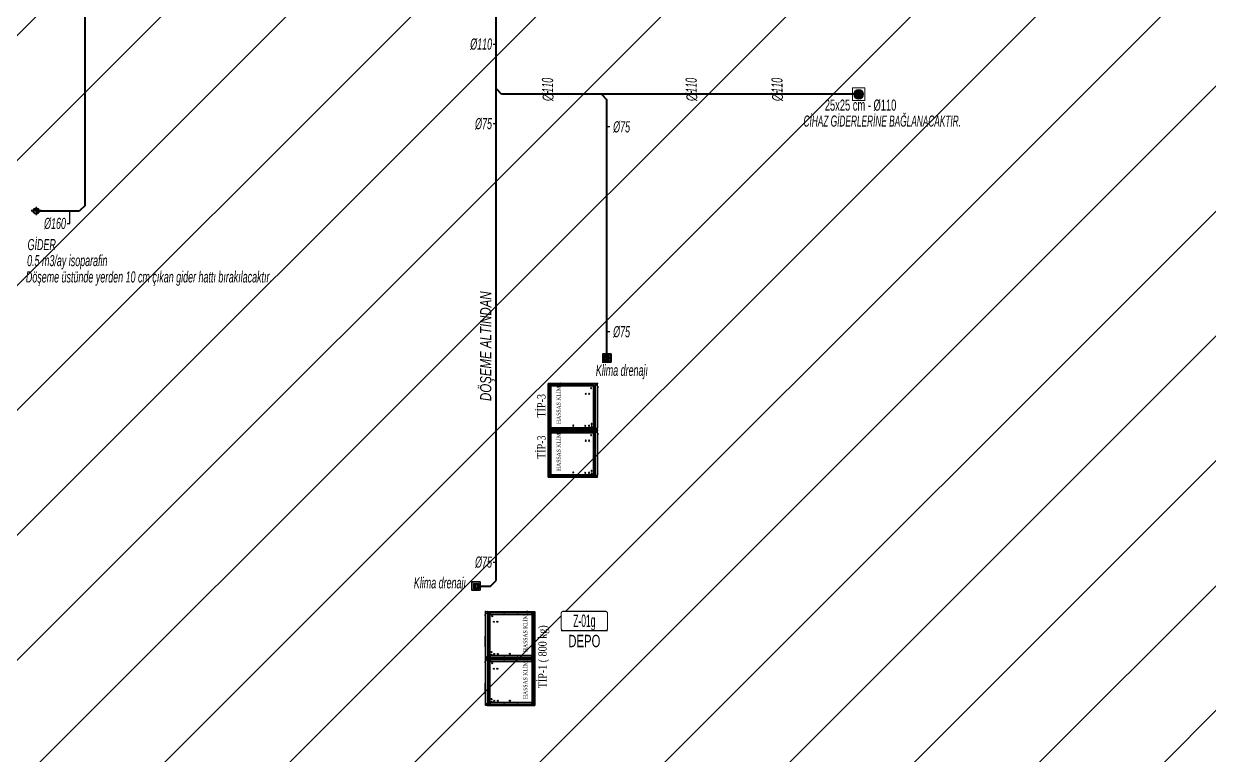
# Model space of a CAD drawing. Header units: centimetres. Extents: x 372964 to 529194, y 28783 to 59011.
# Drawn here: x 496354 to 498484, y 55016 to 56331 of the extents above; entities that cross this region are included whole.
import ezdxf
from ezdxf.enums import TextEntityAlignment as Align
from ezdxf.lldxf.tags import DXFTag

# ---------------------------------------------------------------- set-up
doc = ezdxf.new("R2010")
doc.units = ezdxf.units.CM
doc.layers.get('0').update_dxf_attribs({"lineweight": 9})
for name, color, linetype in [('-M-MAHAL-DEBILER', 7, 'Continuous'), ('-M-MAHAL-ETIKET-NOT', 7, 'Continuous'), ('-M-MAHAL-ETIKET-NOTM', 7, 'Continuous'), ('-M-MAHAL-ETK-', 7, 'Continuous'), ('-M-MAHAL-HAVA-DEGISIM', 7, 'Continuous'), ('-M-MAHAL-NO', 7, 'Continuous'), ('-M-MAHAL-NOM', 7, 'Continuous')]:
    doc.layers.add(name, color=color, linetype=linetype)
for name, color, linetype, lineweight in [('0-KRCN-HVL-SANTRAL', 11, 'Continuous', 30), ('0-KRCN-M_PİSSU', 111, 'Continuous', 5), ('0-KRCN-SHT-CİHAZ NOTU', 3, 'Continuous', 35), ('0-KRCN-SHT-PİSSU-BORU', 220, 'PISSU_LINE50', 40), ('0-KRCN-SHT-SÜZGEÇBANYO', 171, 'Continuous', 35), ('0-KRCN-SHT-YAZI-ÇAP-PİSSU', 41, 'Continuous', 30), ('0-MEKANİK İSTERLER', 6, 'Continuous', 25), ('0-MEKANİK NOTLAR', 4, 'Continuous', 25)]:
    doc.layers.add(name, color=color, linetype=linetype, lineweight=lineweight)
doc.styles.add('-M-ISSO-TEXT-TTF', font='ARIALN.TTF')
doc.styles.add('-M-MHLETK-NOT', font='romans.shx', dxfattribs={"width": 0.7})
doc.styles.add('-M-MHLETK-TEXT', font='ARIALN.TTF', dxfattribs={"width": 0.7})
doc.styles.add('MUF', font='isocpeur.ttf')
doc.styles.get("Standard").update_dxf_attribs({"font": 'ISOCP.SHX'})
doc.styles.add('YAZI', font='times.ttf')
doc.styles.add('ÇAP', font='arial.ttf', dxfattribs={"height": 18})
doc.styles.add('ÇAP-2', font='ARIALNBI.TTF')
doc.linetypes.add('PISSU_LINE50', pattern='A,50,-10,["C",MUF,S=10,R=0,X=1,Y=-5],0', length=60)
tags = doc.linetypes.add('PİSSU', pattern='A,1.5,-0.2,[")",Standard,S=0.2,R=0,X=-0.04,Y=-0.1],-0.03', length=1.73).pattern_tags.tags
tags[15:16] = [DXFTag(74, 4), DXFTag(75, 0), DXFTag(340, '0'), DXFTag(46, 1.0), DXFTag(50, 0.0), DXFTag(44, 0.0), DXFTag(45, 0.0)]
tags[4:5] = [DXFTag(74, 4), DXFTag(75, 0), DXFTag(340, '0'), DXFTag(46, 1.0), DXFTag(50, 0.0), DXFTag(44, 0.0), DXFTag(45, 0.0)]

# ---------------------------------------------------------------- blocks, each defined once
blk = doc.blocks.new('M-MHLETK-YNG')
at = {"layer": '-M-MAHAL-ETIKET-NOTM', "color": 3, "style": '-M-ISSO-TEXT-TTF', "width": 0.8, "flags": 8}
blk.add_attdef('MAH-ADI2', text='', height=1.11, dxfattribs=at).set_placement((0, -2.55), align=Align.MIDDLE_CENTER)
at = {"layer": '-M-MAHAL-HAVA-DEGISIM', "style": '-M-MHLETK-NOT', "width": 0.5, "flags": 8}
blk.add_attdef('HAVADEG', text='', height=0.6, dxfattribs=at).set_placement((0, 3.61), align=Align.MIDDLE_CENTER)
blk.add_wipeout([(-2.08, 1.74), (2.08, 1.74), (2.08, 0), (-2.08, 0)]).dxf.layer = '-M-MAHAL-ETK-'
at = {"layer": '-M-MAHAL-ETK-', "color": 0}
for p, q in [((-2.08, 0), (2.08, 0)), ((-1.16, 0), (-1.16, 0))]:
    blk.add_line(p, q, dxfattribs=at)
blk.add_lwpolyline([(-1.88, 1.74, 0.1, 0.1, 0), (1.88, 1.74, 0.1, 0.1, -0.414214), (2.08, 1.54, 0.1, 0.1, 0), (2.08, 0.2, 0.1, 0.1, -0.414214), (1.88, 0, 0.1, 0.1, 0), (-1.88, 0, 0.1, 0.1, -0.414214), (-2.08, 0.2, 0.1, 0.1, 0), (-2.08, 1.54, 0.1, 0.1, -0.414214)], format="xyseb", close=True, dxfattribs=at)
at = {"layer": '-M-MAHAL-DEBILER', "color": 4, "style": '-M-MHLETK-NOT', "width": 0.5, "flags": 8}
blk.add_attdef('DEBIS', text='', height=0.4, dxfattribs=at).set_placement((-2.17, 2.15), align=Align.MIDDLE_CENTER)
at = {"layer": '-M-MAHAL-DEBILER', "color": 191, "style": '-M-MHLETK-NOT', "width": 0.5, "flags": 8}
blk.add_attdef('DEBIR', text='', height=0.4, dxfattribs=at).set_placement((-1.61, 2.15), align=Align.MIDDLE_CENTER)
at = {"layer": '-M-MAHAL-DEBILER', "color": 31, "style": '-M-MHLETK-NOT', "width": 0.5, "flags": 8}
blk.add_attdef('DEBIF', text='', height=0.4, dxfattribs=at).set_placement((1.59, 2.15), align=Align.MIDDLE_CENTER)
at = {"layer": '-M-MAHAL-DEBILER', "color": 1, "style": '-M-MHLETK-NOT', "width": 0.5, "flags": 8}
blk.add_attdef('DEBIE', text='', height=0.4, dxfattribs=at).set_placement((2.32, 2.15), align=Align.MIDDLE_CENTER)
at = {"layer": '-M-MAHAL-ETIKET-NOT', "color": 3}
for tag, height, style, width, flags, p in [('KIS', 0.04, '-M-MHLETK-NOT', 0.5, 9, (-2.59, 1.62)), ('ALAN', 0.04, '-M-MHLETK-NOT', 0.5, 9, (-2.58, 1.56)), ('RH', 0.04, '-M-MHLETK-NOT', 0.5, 9, (-2.39, 1.62)), ('YUKSEKLIK', 0.04, '-M-MHLETK-NOT', 0.5, 9, (-2.32, 1.56)), ('YAZ', 0.04, '-M-MHLETK-NOT', 0.5, 9, (-2.18, 1.62)), ('MAH-ADI', 1.11, '-M-ISSO-TEXT-TTF', 0.8, 8, (0, -0.93))]:
    blk.add_attdef(tag, text='', height=height, dxfattribs=dict(at, style=style, width=width, flags=flags)).set_placement(p, align=Align.MIDDLE_CENTER)
at = {"layer": '-M-MAHAL-ETIKET-NOT', "color": 3, "style": '-M-MHLETK-NOT', "width": 0.5, "flags": 9}
for tag, p, height in [('HL', (-2.62, 1.49), 0.0286), ('KLKTR', (-2.62, 1.42), 0.04), ('RDY-BOY1', (-2.61, 1.37), 0.0286), ('RDY-BOY2', (-2.61, 1.32), 0.0286), ('RDY-BOY3', (-2.61, 1.27), 0.0286), ('RDY-BOY4', (-2.61, 1.22), 0.0286), ('KON-BOY1', (-2.61, 1.14), 0.0286), ('KON-BOY2', (-2.61, 1.09), 0.0286), ('KON-BOY3', (-2.61, 1.04), 0.0286), ('HLA', (-2.52, 1.49), 0.0286), ('RDY-TIP1', (-2.5, 1.37), 0.0286), ('RDY-TIP2', (-2.5, 1.32), 0.0286), ('RDY-TIP3', (-2.5, 1.27), 0.0286), ('RDY-TIP4', (-2.5, 1.22), 0.0286), ('KON-TIP1', (-2.5, 1.14), 0.0286), ('KON-TIP2', (-2.5, 1.09), 0.0286), ('KON-TIP3', (-2.5, 1.04), 0.0286), ('RDY-ADET1', (-2.39, 1.37), 0.0286), ('RDY-ADET2', (-2.39, 1.32), 0.0286), ('RDY-ADET3', (-2.39, 1.27), 0.0286), ('RDY-ADET4', (-2.39, 1.22), 0.0286), ('KON-ADET1', (-2.39, 1.14), 0.0286), ('KON-ADET2', (-2.39, 1.09), 0.0286), ('KON-ADET3', (-2.39, 1.04), 0.0286), ('RDY-ISI1', (-2.27, 1.37), 0.0286), ('RDY-ISI2', (-2.27, 1.32), 0.0286), ('RDY-ISI3', (-2.27, 1.27), 0.0286), ('RDY-ISI4', (-2.27, 1.22), 0.0286), ('KON-ISI1', (-2.27, 1.14), 0.0286), ('KON-ISI2', (-2.27, 1.09), 0.0286), ('KON-ISI3', (-2.27, 1.04), 0.0286), ('SHG', (-2.23, 1.49), 0.0286), ('AHU', (-2.23, 1.44), 0.0286), ('LHG', (-2.13, 1.49), 0.0286), ('RDY-BNP1', (-2.1, 1.37), 0.0286), ('RDY-BNP2', (-2.1, 1.32), 0.0286), ('RDY-BNP3', (-2.1, 1.27), 0.0286), ('RDY-BNP4', (-2.1, 1.22), 0.0286), ('KON-BNP1', (-2.1, 1.14), 0.0286), ('KON-BNP2', (-2.1, 1.09), 0.0286), ('KON-BNP3', (-2.1, 1.04), 0.0286), ('HG', (-2.04, 1.49), 0.0286), ('HGA', (-1.96, 1.49), 0.0286), ('EF', (-1.96, 1.44), 0.0286), ('RDY-BNK1', (-1.96, 1.37), 0.0286), ('RDY-BNK2', (-1.96, 1.32), 0.0286), ('RDY-BNK3', (-1.96, 1.27), 0.0286), ('RDY-BNK4', (-1.96, 1.22), 0.0286), ('KON-BNK1', (-1.96, 1.14), 0.0286), ('KON-BNK2', (-1.96, 1.09), 0.0286), ('KON-BNK3', (-1.96, 1.04), 0.0286), ('FCU-TIP1', (-2.61, 0.96), 0.0286), ('FCU-TIP2', (-2.61, 0.91), 0.0286), ('FCU-TIP3', (-2.61, 0.86), 0.0286), ('VRV-TIP1', (-2.61, 0.76), 0.0286), ('VRV-TIP2', (-2.61, 0.71), 0.0286), ('FCU-ADET1', (-2.52, 0.96), 0.0286), ('FCU-ADET2', (-2.52, 0.91), 0.0286), ('FCU-ADET3', (-2.52, 0.86), 0.0286), ('VRV-ADET1', (-2.52, 0.76), 0.0286), ('VRV-ADET2', (-2.52, 0.71), 0.0286), ('FCU-KAP1', (-2.4, 0.96), 0.0286), ('FCU-KAP2', (-2.4, 0.91), 0.0286), ('FCU-KAP3', (-2.4, 0.86), 0.0286), ('VRV-KAP1', (-2.4, 0.76), 0.0286), ('VRV-KAP2', (-2.4, 0.71), 0.0286), ('FCU-DUY1', (-2.27, 0.96), 0.0286), ('FCU-DUY2', (-2.27, 0.91), 0.0286), ('FCU-DUY3', (-2.27, 0.86), 0.0286), ('VRV-DUY1', (-2.27, 0.76), 0.0286), ('VRV-DUY2', (-2.27, 0.71), 0.0286), ('FCU-SOG1', (-2.15, 0.96), 0.0286), ('FCU-SOG2', (-2.15, 0.91), 0.0286), ('FCU-SOG3', (-2.15, 0.86), 0.0286), ('VRV-SOG1', (-2.15, 0.76), 0.0286), ('VRV-SOG2', (-2.15, 0.71), 0.0286), ('FCU-ISI1', (-2.04, 0.96), 0.0286), ('FCU-ISI2', (-2.04, 0.91), 0.0286), ('FCU-ISI3', (-2.04, 0.86), 0.0286), ('VRV-ISI1', (-2.04, 0.76), 0.0286), ('VRV-ISI2', (-2.04, 0.71), 0.0286), ('FCU-DEBI1', (-1.95, 0.96), 0.0286), ('FCU-DEBI2', (-1.95, 0.91), 0.0286), ('FCU-DEBI3', (-1.95, 0.86), 0.0286), ('VRV-DEBI1', (-1.95, 0.76), 0.0286), ('VRV-DEBI2', (-1.95, 0.71), 0.0286), ('FCU-BNP1', (-1.83, 0.96), 0.0286), ('FCU-BNP2', (-1.83, 0.91), 0.0286), ('FCU-BNP3', (-1.83, 0.86), 0.0286), ('VRV-BNP1', (-1.83, 0.76), 0.0286), ('VRV-BNP2', (-1.83, 0.71), 0.0286), ('FCU-BNK1', (-1.61, 0.96), 0.0286), ('FCU-BNK2', (-1.61, 0.91), 0.0286), ('FCU-BNK3', (-1.61, 0.86), 0.0286), ('VRV-BNK1', (-1.61, 0.76), 0.0286), ('VRV-BNK2', (-1.61, 0.71), 0.0286)]:
    blk.add_attdef(tag, p, '', height=height, dxfattribs=at)
at = {"layer": '-M-MAHAL-HAVA-DEGISIM', "style": '-M-MHLETK-NOT', "width": 0.5, "flags": 8}
blk.add_attdef('HAVA', text='', height=0.6, dxfattribs=at).set_placement((0, 2.4), align=Align.MIDDLE_CENTER)
at = {"layer": '-M-MAHAL-NO', "color": 7, "style": '-M-MHLETK-TEXT', "width": 0.6, "flags": 8}
blk.add_attdef('MAH-NO', text='', height=1.11, dxfattribs=at).set_placement((0, 0.89), align=Align.MIDDLE_CENTER)
at = {"layer": '-M-MAHAL-NOM', "color": 7, "style": '-M-MHLETK-TEXT', "width": 0.6, "flags": 8}
blk.add_attdef('MAH-NOM', text='', height=1.11, dxfattribs=at).set_placement((0, 0.89), align=Align.MIDDLE_CENTER)
blk = doc.blocks.new('A$C54E7696C')
at = {"layer": '0-KRCN-M_PİSSU', "color": 41}
for p, q in [((13.3, 7.5), (1.7, 7.5)), ((13.1, 9.1), (1.9, 9.1)), ((13.1, 5.9), (1.9, 5.9)), ((12.4, 4.3), (2.6, 4.3)), ((12.3, 10.7), (2.7, 10.7)), ((10.9, 2.7), (4.1, 2.7)), ((10.7, 12.3), (4.3, 12.3))]:
    blk.add_line(p, q, dxfattribs=at)
at = {"layer": '0-KRCN-M_PİSSU'}
blk.add_lwpolyline([(15, 0), (0, 0), (0, 15), (15, 15)], close=True, dxfattribs=at)
at = {"layer": '0-KRCN-M_PİSSU', "color": 41}
blk.add_circle((7.5, 7.4), 5.83, dxfattribs=at)
blk = doc.blocks.new('*U36')
at = {"layer": '0-KRCN-M_PİSSU', "color": 124}
blk.add_circle((0, 0), 8, dxfattribs=at)
at = {"layer": '0-KRCN-M_PİSSU', "color": 41}
for radius in [6.75, 5.25, 3.75, 2.25, 0.75]:
    blk.add_circle((0, 0), radius, dxfattribs=at)
blk = doc.blocks.new('A$C599c51df')
at = {"layer": '0-KRCN-M_PİSSU', "xscale": 1.493337490610429, "yscale": 1.493337490610429, "zscale": 1.493337490610429}
blk.add_blockref('A$C54E7696C', (0, 0), dxfattribs=at)
at = {"layer": '0-KRCN-M_PİSSU', "xscale": -1, "rotation": 180}
blk.add_blockref('*U36', (11.2, 11.2), dxfattribs=at)
blk = doc.blocks.new('G$C18012375')
at = {"layer": '0-KRCN-SHT-PİSSU-BORU', "color": 30}
for p, q in [((0, 9), (0, -9)), ((0, 0), (0, 5))]:
    blk.add_line(p, q, dxfattribs=at)
blk.add_circle((0, 0), 5, dxfattribs=at)
for centre, start, end in [((0, -2.5), 90, 270), ((0, 2.5), 270, 90)]:
    blk.add_arc(centre, 2.5, start, end, dxfattribs=at)
at = {"layer": '0-KRCN-SHT-YAZI-ÇAP-PİSSU', "color": 30, "linetype": 'Continuous'}
blk.add_line((-7.5, 0), (7.5, 0), dxfattribs=at)
blk = doc.blocks.new('SE2')
at = {"layer": '0-KRCN-HVL-SANTRAL', "color": 7, "linetype": 'Continuous'}
for p, q in [((270.7, 172.9), (270.7, 258.3)), ((270.7, 258.3), (270.9, 258.3)), ((273, 258.5), (270.9, 258.5)), ((270.9, 258.5), (270.9, 258.4)), ((273, 258.4), (270.9, 258.4)), ((270.9, 258.3), (270.9, 258.3)), ((270.9, 258.3), (273, 258.3)), ((270.9, 172.9), (270.9, 258.3)), ((273, 258.3), (273, 254.7)), ((273.1, 254.8), (273.1, 258.3)), ((273.2, 258.3), (273.3, 258.3)), ((273.2, 254.8), (273.2, 258.3)), ((273.2, 256.8), (273.3, 256.8)), ((273.9, 256.3), (273.2, 256.3)), ((352.7, 255.9), (273.2, 255.9)), ((273.3, 256.8), (273.3, 258.3)), ((352.6, 258.3), (273.3, 258.3)), ((273.3, 258.3), (273.3, 256.8)), ((352.6, 256.8), (273.3, 256.8)), ((273.4, 258.5), (352.5, 258.5)), ((273.4, 256.6), (273.4, 256.6)), ((352.5, 256.6), (273.4, 256.6)), ((273.9, 256.5), (273.9, 256.6)), ((351.9, 256.5), (273.9, 256.5)), ((273.9, 256.2), (273.9, 256.5)), ((351.9, 256.2), (273.9, 256.2)), ((274.2, 256.6), (274.2, 256.5)), ((274.2, 256.5), (351.6, 256.5)), ((351.6, 256.5), (351.6, 256.6)), ((351.9, 256.6), (351.9, 256.5)), ((351.9, 256.2), (351.9, 256.5)), ((352.7, 256.3), (351.9, 256.3)), ((352.5, 256.6), (352.5, 256.6)), ((352.7, 258.3), (352.6, 258.3)), ((352.6, 258.3), (352.6, 256.8)), ((352.6, 256.8), (352.6, 258.3)), ((352.7, 256.8), (352.6, 256.8)), ((352.7, 254.8), (352.7, 258.3)), ((354.9, 258.3), (352.8, 258.3)), ((352.8, 258.3), (352.8, 254.7)), ((352.8, 254.8), (352.8, 258.3)), ((352.9, 258.5), (354.9, 258.5)), ((352.9, 258.4), (354.9, 258.4)), ((354.9, 258.5), (354.9, 258.4)), ((354.9, 172.9), (354.9, 258.3)), ((354.9, 258.3), (354.9, 258.3)), ((355.1, 258.3), (354.9, 258.3)), ((355.1, 172.9), (355.1, 258.3)), ((273, 254.7), (273, 254.7)), ((273, 254.7), (273, 254.7)), ((273, 254.7), (273.2, 254.7)), ((273, 176.2), (273, 254.7)), ((273.1, 254.8), (273.2, 254.8)), ((273.2, 254.7), (273.2, 254.8)), ((273.2, 254.7), (273.2, 176.2)), ((275.8, 253.3), (273.2, 253.3)), ((275.9, 253.3), (273.6, 253.3)), ((273.6, 253.3), (273.6, 177.3)), ((276.1, 254), (275.8, 254)), ((275.8, 254), (275.8, 253.3)), ((275.9, 177.3), (275.9, 253.3)), ((276.1, 253.7), (276.1, 254)), ((276.1, 253.7), (349.7, 253.7)), ((276.1, 253.3), (276.1, 253.7)), ((349.7, 253.3), (276.1, 253.3)), ((349.7, 254), (350, 254)), ((349.7, 253.7), (349.7, 254)), ((349.7, 253.3), (349.7, 253.7)), ((352.3, 253.3), (349.9, 253.3)), ((349.9, 253.3), (349.9, 177.3)), ((350, 254), (350, 253.3)), ((352.7, 253.3), (350, 253.3)), ((352.3, 177.3), (352.3, 253.3)), ((352.7, 254.7), (352.7, 254.8)), ((352.8, 254.8), (352.7, 254.8)), ((352.9, 254.7), (352.7, 254.7)), ((352.7, 254.7), (352.7, 176.2)), ((352.9, 254.7), (352.8, 254.7)), ((352.9, 254.7), (352.9, 254.7)), ((352.9, 176.2), (352.9, 254.7)), ((270.7, 172.9), (270.9, 172.9)), ((270.9, 172.8), (270.9, 172.9)), ((270.9, 172.8), (272.7, 172.8)), ((270.9, 172.7), (270.9, 172.8)), ((272.8, 172.8), (270.9, 172.8)), ((270.9, 172.7), (272.7, 172.7)), ((272.8, 174.5), (272.8, 172.8)), ((273.2, 174.5), (272.8, 174.5)), ((272.8, 174.4), (273.8, 174.3)), ((273, 174.3), (272.8, 174.3)), ((273.7, 174.3), (272.8, 174.3)), ((272.8, 172.9), (272.8, 174.1)), ((272.9, 172.9), (272.9, 174.1)), ((273, 176.2), (273.2, 176.2)), ((273, 176.2), (273, 176.2)), ((273.2, 176.2), (273, 176.2)), ((273, 174.3), (273.6, 174.3)), ((273, 174.2), (273.6, 174.2)), ((273.2, 177.3), (275.8, 177.3)), ((273.2, 176.2), (273.2, 176.2)), ((273.2, 176.2), (273.2, 174.5)), ((273.2, 174.8), (274, 174.7)), ((273.2, 173.5), (273.2, 171.9)), ((273.3, 173.5), (273.3, 171.9)), ((273.3, 171.8), (275.3, 169.5)), ((274, 173.7), (273.4, 173.7)), ((274, 173.6), (273.4, 173.6)), ((274.2, 173.5), (273.4, 173.5)), ((273.4, 173.5), (273.4, 171.9)), ((273.4, 171.9), (275.4, 169.6)), ((273.4, 171.9), (275.4, 169.7)), ((273.5, 173.8), (273.5, 173.7)), ((352.3, 173.8), (273.5, 173.8)), ((273.6, 177.3), (275.9, 177.3)), ((273.7, 174.3), (273.6, 174.3)), ((273.6, 174.3), (273.6, 174.2)), ((273.8, 173.5), (274, 173.5)), ((274, 174.7), (273.9, 174.4)), ((274, 174.7), (274.2, 174.7)), ((274, 173.6), (274, 173.7)), ((274, 173.7), (274.2, 173.7)), ((274, 173.5), (274, 173.6)), ((274.1, 173.5), (274.1, 173.6)), ((274.2, 173.6), (274.1, 173.6)), ((274.2, 174.7), (352.7, 174.7)), ((274.2, 174.7), (275, 174.7)), ((274.2, 174.7), (274.2, 174.5)), ((351.7, 174.5), (274.2, 174.5)), ((274.2, 174.5), (274.2, 174.5)), ((274.2, 173.7), (351.7, 173.7)), ((274.2, 173.7), (274.2, 173.5)), ((274.2, 173.5), (274.2, 173.5)), ((274.2, 173.5), (274.2, 173.5)), ((274.2, 173.5), (274.2, 173.5)), ((351.7, 173.5), (274.2, 173.5)), ((275, 174.5), (275, 174.7)), ((275.4, 174.5), (275.5, 174.5)), ((275.8, 176.6), (275.8, 177.3)), ((276.1, 176.6), (275.8, 176.6)), ((276.1, 177.3), (349.7, 177.3)), ((276.1, 177.3), (276.1, 176.9)), ((276.1, 176.9), (276.1, 176.6)), ((349.7, 176.9), (276.1, 176.9)), ((349.7, 177.3), (349.7, 176.9)), ((349.7, 176.9), (349.7, 176.6)), ((349.7, 176.6), (350, 176.6)), ((349.9, 177.3), (352.3, 177.3)), ((350, 177.3), (352.7, 177.3)), ((350, 176.6), (350, 177.3)), ((350.5, 169.6), (352.5, 171.9)), ((350.5, 169.7), (352.5, 171.9)), ((350.5, 169.5), (352.6, 171.8)), ((352.4, 169.6), (351.4, 170.5)), ((351.7, 173.5), (351.7, 173.7)), ((351.7, 173.7), (351.8, 173.7)), ((351.7, 173.5), (351.7, 173.6)), ((351.7, 173.6), (351.7, 173.6)), ((352.5, 173.5), (351.7, 173.5)), ((351.7, 173.5), (351.7, 173.5)), ((351.7, 173.5), (351.7, 173.5)), ((351.7, 173.5), (351.7, 173.5)), ((352.4, 173.7), (351.8, 173.7)), ((351.8, 173.6), (351.8, 173.7)), ((352.4, 173.6), (351.8, 173.6)), ((351.8, 173.5), (351.8, 173.6)), ((351.8, 173.5), (352, 173.5)), ((352, 171.3), (351.9, 171.3)), ((352, 171.3), (352, 171.3)), ((352.1, 174.3), (352.2, 174.3)), ((352.2, 174.3), (352.2, 174.2)), ((352.2, 174.3), (352.8, 174.3)), ((352.2, 174.2), (352.8, 174.2)), ((352.3, 173.8), (352.3, 173.7)), ((352.4, 171.6), (352.6, 171.4)), ((352.5, 171.9), (352.5, 173.5)), ((352.5, 171.9), (352.5, 173.5)), ((352.6, 171.9), (352.6, 173.5)), ((352.6, 171.4), (353.5, 172.5)), ((352.7, 176.2), (352.7, 176.2)), ((352.9, 176.2), (352.7, 176.2)), ((352.7, 176.2), (352.7, 174.5)), ((352.7, 176.2), (352.9, 176.2)), ((352.7, 174.5), (352.7, 174.3)), ((352.7, 174.5), (353.1, 174.5)), ((352.9, 176.2), (352.9, 176.2)), ((352.9, 172.9), (352.9, 174.1)), ((353, 172.9), (353, 174.1)), ((353, 172.7), (353.1, 172.7)), ((353, 172), (353, 172.7)), ((353.1, 174.5), (353.1, 172.8)), ((353.1, 172.8), (354.9, 172.8)), ((354.9, 172.8), (353.1, 172.8)), ((354.9, 172.7), (353.1, 172.7)), ((353.1, 172.7), (353.1, 172.1)), ((353.4, 170.7), (353.6, 170.9)), ((354, 172.5), (354.6, 172)), ((354.6, 171.5), (354.1, 170.9)), ((354.2, 170.9), (354.1, 170.9)), ((354.2, 171), (354.2, 170.9)), ((354.5, 172.7), (354.5, 172)), ((354.5, 172.7), (354.5, 172)), ((354.5, 172.1), (354.5, 172.7)), ((354.5, 171.4), (354.5, 171.3)), ((354.5, 171.4), (354.5, 171.3)), ((354.5, 171.3), (354.5, 171.3)), ((354.5, 171.3), (354.5, 171.3)), ((354.5, 171.3), (354.5, 171.3)), ((354.9, 172.8), (354.9, 172.9)), ((355.1, 172.9), (354.9, 172.9)), ((354.9, 172.7), (354.9, 172.8)), ((275.4, 169.7), (275.5, 169.7)), ((275.5, 169.7), (275.5, 169.7)), ((275.5, 169.7), (350.4, 169.7)), ((275.5, 169.7), (275.5, 169.5)), ((275.5, 169.6), (275.5, 169.6)), ((275.5, 169.6), (275.5, 169.5)), ((275.5, 169.5), (275.5, 169.5)), ((350.4, 169.5), (275.5, 169.5)), ((275.8, 169.5), (275.8, 169.3)), ((278.6, 169.3), (275.8, 169.3)), ((275.8, 169.3), (278.6, 169.3)), ((275.8, 169.3), (276.1, 169)), ((278.3, 169), (276.1, 169)), ((276.2, 169), (278.3, 169)), ((278.3, 169), (278.6, 169.3)), ((278.6, 169.3), (278.6, 169.5)), ((315.3, 169.5), (315.3, 169)), ((315.9, 169), (315.3, 169)), ((315.9, 169), (315.9, 169.5)), ((333.4, 169), (315.9, 169)), ((333.4, 169.5), (333.4, 169)), ((334, 169), (333.4, 169)), ((334, 169), (334, 169.5)), ((350.4, 169.7), (350.4, 169.5)), ((350.4, 169.7), (350.4, 169.7)), ((350.4, 169.7), (350.5, 169.7)), ((350.4, 169.6), (350.4, 169.5)), ((350.4, 169.6), (350.4, 169.6)), ((350.4, 169.5), (350.4, 169.5)), ((351, 170.2), (351, 170.3)), ((351.7, 169.6), (351.1, 170.2)), ((351.2, 170.3), (351.4, 170.1)), ((351.4, 170.1), (351.6, 170.3)), ((352, 169.9), (351.7, 169.6)), ((351.7, 169.6), (352, 169.9)), ((351.7, 169.6), (351.7, 169.6)), ((353.4, 170.2), (352.9, 169.6))]:
    blk.add_line(p, q, dxfattribs=at)
blk.add_lwpolyline([(270.7, 258.5), (355.1, 258.5), (355.1, 169.5), (270.7, 169.5)], close=True, dxfattribs=at)
for centre, radius in [((274, 251.9), 0.35), ((351.8, 251.9), 0.35), ((274, 227.5), 0.35), ((346.6, 213.3), 0.9), ((351.8, 227.5), 0.35), ((274, 203.1), 0.35), ((346.8, 191.8), 0.9), ((351.8, 203.1), 0.35), ((274, 178.7), 0.35), ((279.2, 181.3), 0.9), ((289.2, 190.8), 0.9), ((289.2, 184.8), 0.9), ((343.6, 180.4), 0.9), ((346.8, 185), 0.9), ((348.3, 180.4), 0.9), ((351.8, 178.7), 0.35)]:
    blk.add_circle(centre, radius, dxfattribs=at)
for centre, radius, start, end in [((270.9, 258.3), 0.2, 90, 180), ((270.9, 258.3), 0.1, 90, 180), ((273, 258.3), 0.2, 0, 90), ((273, 258.3), 0.1, 0, 90), ((273.4, 258.3), 0.2, 90, 180), ((273.4, 256.8), 0.2, 180, 270), ((273.4, 258.3), 0.1, 157.5, 180), ((352.5, 258.3), 0.2, 0, 90), ((352.5, 256.8), 0.2, 270, 0), ((352.5, 258.3), 0.1, 0, 32.8923), ((352.9, 258.3), 0.2, 90, 180), ((352.9, 258.3), 0.1, 90, 180), ((354.9, 258.3), 0.2, 0, 90), ((354.9, 258.3), 0.1, 0, 90), ((270.9, 172.9), 0.2, 180, 270), ((270.9, 172.9), 0.1, 180, 270), ((272.7, 172.9), 0.2, 270, 0), ((272.7, 172.9), 0.1, 270, 0), ((273, 174.1), 0.2, 90, 180), ((273, 174.1), 0.1, 90, 180), ((273.4, 173.5), 0.2, 90, 180), ((273.4, 171.9), 0.2, 180, 222), ((273.4, 173.5), 0.1, 90, 180), ((273.4, 171.9), 0.1, 180, 222), ((274.2, 173.8), 0.65, 90, 180), ((273.8, 173.3), 0.2, 90, 112.3795), ((274, 173.6), 0.1, 0, 90), ((275, 174), 0.7, 50.2113, 90), ((275, 174), 0.7, 45.9033, 50.2113), ((351.7, 173.8), 0.65, 0, 90), ((351.8, 173.6), 0.1, 90, 180), ((352, 173.3), 0.2, 67.6205, 90), ((352.4, 173.5), 0.2, 0, 90), ((352.4, 173.5), 0.1, 0, 90), ((352.4, 171.9), 0.1, 318, 0), ((352.4, 171.9), 0.2, 318, 0), ((352.8, 174.1), 0.2, 0, 90), ((352.8, 174.1), 0.1, 0, 90), ((353.1, 172.9), 0.2, 180, 270), ((353.1, 172.9), 0.1, 180, 270), ((353.2, 170.4), 0.381, 318, 48), ((353.8, 172.2), 0.381, 48, 138), ((353.8, 171.2), 0.381, 228, 318), ((354.2, 171.3), 0.38, 270, 0), ((354.2, 171.3), 0.3, 275.5701, 0), ((354.2, 171.3), 0.38, 270, 0), ((354.3, 171.7), 0.381, 318, 48), ((354.9, 172.9), 0.1, 270, 0), ((354.9, 172.9), 0.2, 270, 0), ((275.5, 169.7), 0.2, 222, 270), ((275.5, 169.7), 0.1, 222, 270), ((275.9, 169.3), 0.05, 180, 225), ((276.2, 169), 0.05, 225, 270), ((278.3, 169), 0.05, 270, 315), ((278.6, 169.3), 0.05, 315, 0), ((350.4, 169.7), 0.1, 270, 318), ((350.4, 169.7), 0.2, 270, 318), ((352.7, 169.9), 0.381, 228, 318)]:
    blk.add_arc(centre, radius, start, end, dxfattribs=at)
for centre, major_axis, start_param, end_param in [((273.4, 256.8), (0, 0.2), 1.570796, 3.141593), ((352.5, 256.8), (0, -0.2), 0, 1.570796)]:
    blk.add_ellipse(centre, major_axis=major_axis, ratio=0.5, start_param=start_param, end_param=end_param, dxfattribs=at)
for points in [[(273.4, 258.5), (273.4, 258.5), (273.4, 258.5), (273.3, 258.4), (273.3, 258.4), (273.3, 258.4), (273.3, 258.4), (273.3, 258.3), (273.3, 258.3), (273.3, 258.3)], [(352.6, 258.3), (352.6, 258.3), (352.6, 258.3), (352.5, 258.4), (352.5, 258.4), (352.5, 258.4), (352.5, 258.4), (352.5, 258.5), (352.5, 258.5), (352.5, 258.5)]]:
    blk.add_open_spline(points, degree=3, knots=[0, 0, 0, 0, 0.25, 0.25, 0.5, 0.5, 0.75, 0.75, 1, 1, 1, 1], dxfattribs=at)
blk.add_point((270.7, 169.5), dxfattribs=at)
blk = doc.blocks.new('0-MEK-SHT-SÜZGEÇ BANYO-1')
at = {"layer": '0-KRCN-SHT-SÜZGEÇBANYO', "color": 120, "lineweight": 20}
for p, q in [((-5, -4.5), (5, -4.5)), ((-5, -6.5), (5, -6.5)), ((-5, -8.5), (5, -8.5)), ((-5, -10.5), (5, -10.5))]:
    blk.add_line(p, q, dxfattribs=at)
at = {"layer": '0-KRCN-SHT-SÜZGEÇBANYO'}
blk.add_lwpolyline([(-7.5, 0), (7.5, 0), (7.5, -15), (-7.5, -15)], close=True, dxfattribs=at)
at = {"layer": '0-KRCN-SHT-SÜZGEÇBANYO', "color": 120, "lineweight": 20}
blk.add_lwpolyline([(-5, -2.5), (5, -2.5), (5, -12.5), (-5, -12.5)], close=True, dxfattribs=at)
at = {"layer": '0-KRCN-SHT-SÜZGEÇBANYO'}
blk.add_circle((0, -7.5), 3.5, dxfattribs=at)

msp = doc.modelspace()

# ---------------------------------------------------------------- hatches: boundary and pattern name
h = msp.add_hatch()
h.set_pattern_fill('ANSI31', color=8, scale=50, style=0)
h.paths.add_polyline_path([(475400, 51640), (498580, 51640), (498580, 57840), (475400, 57840)])

# ---------------------------------------------------------------- linework, layer by layer
at = {"layer": '0-KRCN-SHT-PİSSU-BORU'}
for p, q in [((497202.972, 55330.063), (497202.972, 57662.403)), ((497212.972, 56204.422), (497202.972, 56214.422)), ((497854.553, 56204.422), (497212.972, 56204.422)), ((497392.246, 56204.422), (497402.246, 56194.422)), ((497402.246, 55733.563), (497402.246, 56194.422)), ((497170.746, 55320.063), (497192.972, 55320.063)), ((497192.972, 55320.063), (497202.972, 55330.063))]:
    msp.add_line(p, q, dxfattribs=at)
at = {"layer": '0-KRCN-SHT-PİSSU-BORU', "color": 30}
for p, q in [((496464.746, 56004.563), (496464.746, 57068.423)), ((496464.746, 56004.563), (496454.746, 55994.563)), ((496376.746, 55994.563), (496454.746, 55994.563))]:
    msp.add_line(p, q, dxfattribs=at)
at = {"layer": '0-KRCN-SHT-YAZI-ÇAP-PİSSU', "linetype": 'Continuous'}
for p, q in [((497197.788, 56294.578), (497202.972, 56294.578)), ((497295.375, 56209.769), (497295.375, 56204.422)), ((497553.588, 56209.769), (497553.588, 56204.422)), ((497707.643, 56209.769), (497707.643, 56204.422)), ((497197.626, 56151.536), (497202.972, 56151.536)), ((497407.592, 56145.705), (497402.246, 56145.705)), ((496437.342, 55972.112), (496437.342, 55994.563)), ((496432.158, 55972.112), (496437.342, 55972.112)), ((497407.592, 55777.431), (497402.246, 55777.431)), ((497197.626, 55363.357), (497202.972, 55363.357))]:
    msp.add_line(p, q, dxfattribs=at)

# ---------------------------------------------------------------- block references
at = {"layer": '0-KRCN-M_PİSSU', "linetype": 'PİSSU'}
msp.add_blockref('A$C599c51df', (497843.353, 56193.222), dxfattribs=at)
at = {"layer": '0-KRCN-SHT-PİSSU-BORU', "color": 30, "rotation": 270}
msp.add_blockref('G$C18012375', (496376.746, 55994.563), dxfattribs=at)
at = {"layer": '0-KRCN-SHT-SÜZGEÇBANYO', "xscale": -1, "rotation": 270}
for p in [(497409.746, 55730.063), (497174.746, 55320.063)]:
    msp.add_blockref('0-MEK-SHT-SÜZGEÇ BANYO-1', p, dxfattribs=at)
at = {"layer": '0-MEKANİK İSTERLER', "color": 4, "xscale": -1, "rotation": 89.99999999999999}
for p in [(497555.018, 55955.192), (497555.018, 55870.792)]:
    msp.add_blockref('SE2', p, dxfattribs=at)
at = {"layer": '0-MEKANİK İSTERLER', "color": 4, "rotation": 270}
for p in [(497014.473, 55545.192), (497014.473, 55460.792)]:
    msp.add_blockref('SE2', p, dxfattribs=at)

# ---------------------------------------------------------------- texts
at = {"layer": '0-KRCN-M_PİSSU', "style": 'ÇAP', "width": 0.6}
msp.add_text('25x25 cm - Ø110', height=20, dxfattribs=at).set_placement((497857.943, 56174.79, -0.458), align=Align.CENTER)
at = {"layer": '0-KRCN-SHT-CİHAZ NOTU', "linetype": 'Continuous', "style": 'ÇAP-2', "width": 0.65}
msp.add_text('CİHAZ GİDERLERİNE BAĞLANACAKTIR. ', height=20, dxfattribs=at).set_placement((497755.456, 56146.122))
at = {"layer": '0-KRCN-SHT-YAZI-ÇAP-PİSSU', "linetype": 'Continuous', "style": 'ÇAP-2', "width": 0.7}
for s, p in [('%%C110', (497195.84, 56294.545)), ('%%C75', (497195.631, 56151.49)), ('%%C75', (497443.748, 56145.751)), ('%%C160', (496430.21, 55972.08)), ('%%C75', (497443.748, 55777.477)), ('%%C75', (497195.631, 55363.311))]:
    msp.add_text(s, height=20, dxfattribs=at).set_placement(p, align=Align.MIDDLE_RIGHT)
for p in [(497295.421, 56233.917), (497553.634, 56233.917), (497707.689, 56233.917)]:
    msp.add_text('∅110', height=20, rotation=90, dxfattribs=at).set_placement(p, align=Align.MIDDLE_RIGHT)
at = {"layer": '0-KRCN-SHT-YAZI-ÇAP-PİSSU', "color": 30, "linetype": 'Continuous', "style": 'ÇAP-2', "width": 0.7}
for s, p in [('GİDER ', (496361.333, 55924.109)), ('0.5 m3/ay isoparafin', (496360.409, 55895.368)), ('Döşeme üstünde yerden 10 cm çıkan gider hattı bırakılacaktır.', (496358.209, 55865.966))]:
    msp.add_text(s, height=20, dxfattribs=at).set_placement(p)
at = {"layer": '0-KRCN-SHT-YAZI-ÇAP-PİSSU', "linetype": 'Continuous', "style": 'ÇAP-2', "width": 0.9}
msp.add_text('DÖŞEME ALTINDAN', height=20, rotation=90, dxfattribs=at).set_placement((497184.387, 55652.898, -0.458), align=Align.MIDDLE_LEFT)
at = {"layer": '0-KRCN-SHT-YAZI-ÇAP-PİSSU', "linetype": 'Continuous', "style": 'ÇAP-2', "width": 0.7}
for p in [(497382.306, 55698.129), (497055.319, 55316.031)]:
    msp.add_text('Klima drenajı', height=20, dxfattribs=at).set_placement(p)
at = {"layer": '0-MEKANİK NOTLAR', "style": 'YAZI', "width": 0.8}
for s, height, p in [('TİP-3', 15, (497291.799, 55623.149)), ('HASSAS KLİMA', 7, (497318.883, 55611.464)), ('TİP-3', 15, (497291.799, 55548.666)), ('HASSAS KLİMA', 7, (497318.883, 55527.064)), ('HASSAS KLİMA', 7, (497259.087, 55201.464)), ('TİP-1 ( 800 kg)', 15, (497293.856, 55136.405)), ('HASSAS KLİMA', 7, (497259.087, 55117.064))]:
    msp.add_text(s, height=height, rotation=90, dxfattribs=at).set_placement(p)

# ---------------------------------------------------------------- next in the draw order: block references
at = {"layer": '-M-MAHAL-ETK-', "xscale": 20, "yscale": 20, "zscale": 20}
msp.add_blockref('M-MHLETK-YNG', (497361.639, 55240.063), dxfattribs=at).add_auto_attribs({'MAH-NO': 'Z-01g', 'MAH-ADI': 'DEPO'})

doc.saveas('drawing.dxf')
